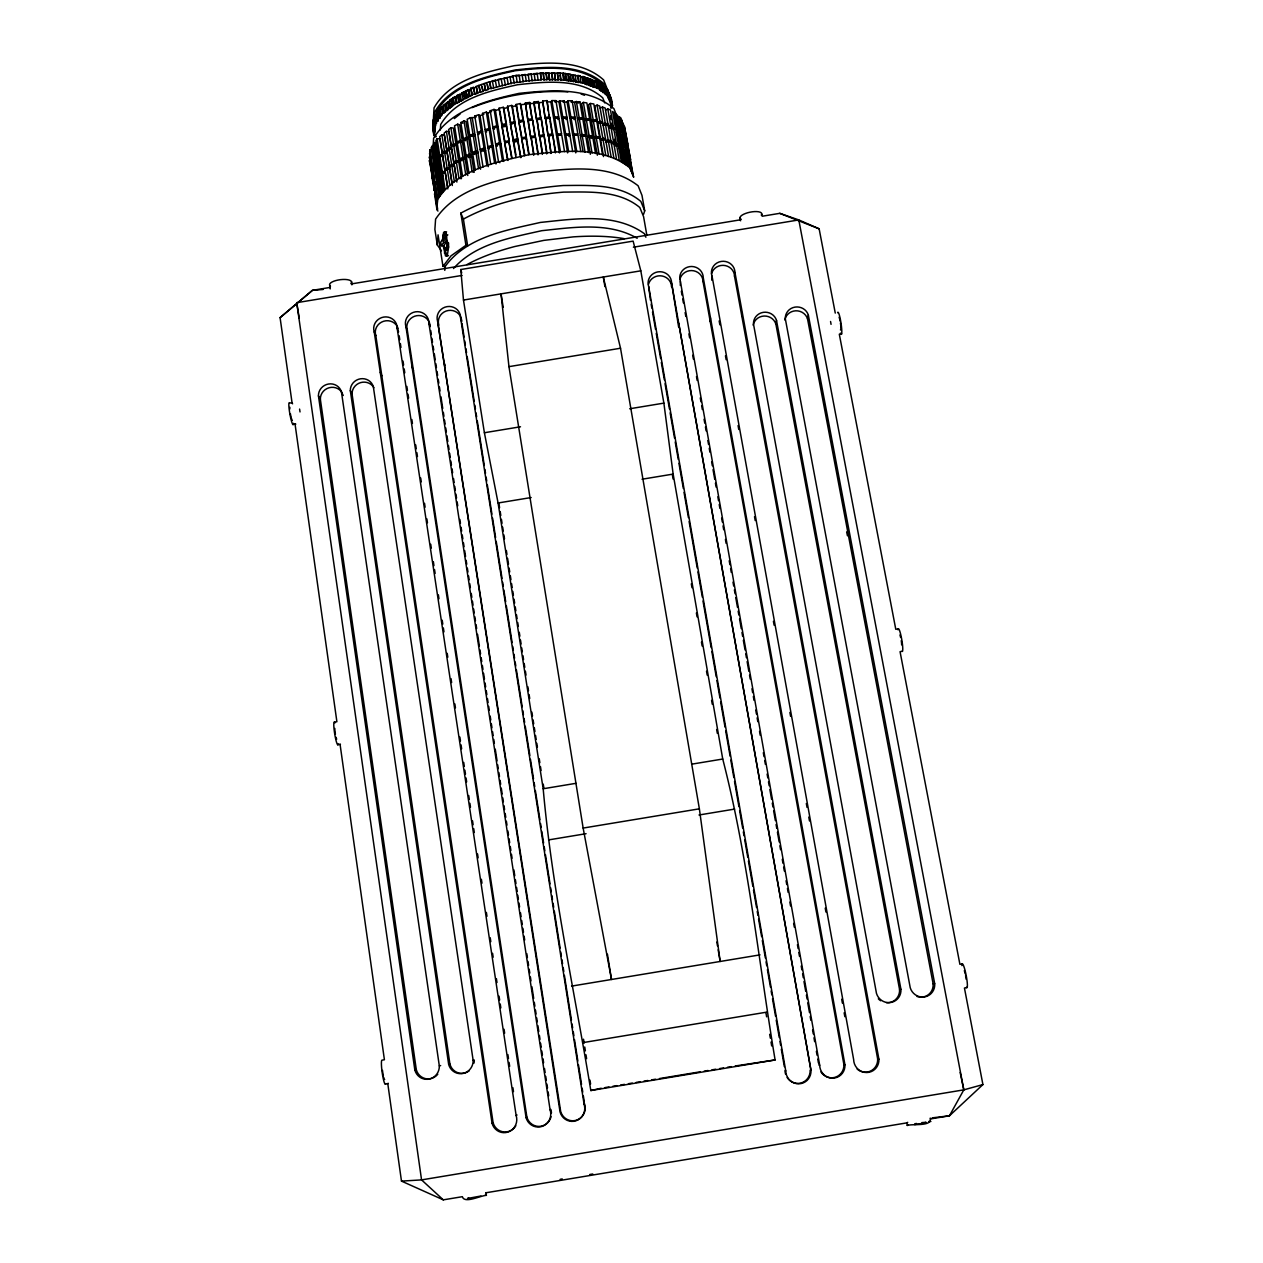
<?xml version="1.0" encoding="UTF-8"?>
<svg xmlns="http://www.w3.org/2000/svg" width="1263" height="1263" viewBox="0 0 1263 1263"><rect width="100%" height="100%" fill="white"/><g stroke="black" fill="none" stroke-linecap="round" stroke-linejoin="round"><path stroke-width="1.5" d="M447.086 241.17L446.376 249.742L445.002 250.058L443.692 245.701L447.086 241.17L443.613 242.638L441.292 245.748L443.692 245.701M785.602 1074.182A12.867 12.519 70 0 1 785.033 1070.519L785.744 1070.85A12.946 12.598 70 0 0 798.8 1083.812A12.946 12.598 70 0 0 810.988 1070.44L671.569 282.865A11.762 11.241 -2.9 0 0 657.865 271.877A11.762 11.241 -2.9 0 0 648.693 286.638L650.477 300.326M678.61 326.88L671.569 282.865M680.299 285.438L680.378 281.412A11.762 11.241 -1.2 0 1 689.519 266.651A11.762 11.241 -1.2 0 1 703.254 277.639L844.947 1064.804A12.946 12.583 67.2 0 1 832.791 1078.16A12.946 12.583 67.2 0 1 819.687 1065.214L818.787 1064.93M844.947 1064.804L843.889 1064.504L703.049 281.681L703.254 277.639M432.688 149.634L429.799 149.95L429.704 151.686L432.183 167.553M434.188 124.611L432.956 124.737L432.893 125.968L434.44 135.883L435.624 135.63L433.73 134.667L432.735 128.4L432.814 127.184L434.03 127.058M433.73 134.667L435.104 132.11L433.872 132.252L433.951 131.036L435.182 130.894L435.246 129.679L434.03 129.805L433.035 123.506L433.098 122.274L434.33 122.148M434.172 127.358L433.256 119.811L434.172 127.358L435.403 127.231L434.03 129.805M433.477 117.648L434.062 107.829C450.023 79.853 485.229 72.133 514.373 65.66C543.943 62.487 579.733 58.445 603.635 79.932L607.235 89.041M434.361 117.901L434.725 112.044C450.765 84.116 485.939 76.459 515.099 69.986C544.653 66.813 580.412 62.724 604.361 84.132L607.235 91.394M433.098 146.682L433.619 138.283C451.191 109.376 487.944 100.266 518.967 93.383C550.431 90.005 588.163 86.752 613.881 108.602L617.591 117.98M431.867 172.605L434.33 190.697L434.44 189.055M429.799 149.95L434.772 184.082L432.483 167.063L435.372 166.748M434.251 126.126L435.482 126L435.561 124.769L434.377 124.753L433.383 118.422L435.388 117.143M436.019 117.712L436.382 111.965C452.138 84.589 486.618 77.075 515.209 70.728C544.211 67.618 579.259 63.608 602.767 84.574L604.882 89.926M711.795 280.228L712.064 276.187A11.762 11.225 0.4 0 1 721.157 261.441A11.762 11.225 0.4 0 1 734.94 272.413L878.906 1059.168A12.962 12.567 64.7 0 1 866.781 1072.524A12.962 12.567 64.7 0 1 853.646 1059.578L712.064 276.187M710.248 321.67L710.485 317.834M434.63 190.271L437.014 207.763M437.977 183.309L435.072 183.624L434.961 185.298L437.472 201.275M440.313 130.01L440.692 124.484C456.259 98.056 489.728 90.92 517.53 84.732C545.727 81.716 579.701 77.675 602.719 97.819L604.788 102.935M437.945 211.079L436.887 209.516L437.598 199.475C457.143 169.337 496.501 162.043 529.165 154.639C562.335 151.228 601.914 145.434 629.874 167.805L633.647 177.12M441.466 250.832L437.298 244.99L438.056 234.839L442.981 266.382L445.113 266.54C466.6 236.718 506.81 230.119 540.406 222.43C574.554 218.988 614.702 212.231 644.398 233.702L645.898 237.239M444.781 270.377L445.113 266.54M878.906 1059.168L877.659 1058.899L734.561 276.486L734.94 272.413M741.87 316.46L742.297 312.593M470.104 96.335L469.062 89.878L466.015 90.731L467.057 97.204L470.104 96.335L472.315 95.183L470.689 88.299L473.341 87.368L474.967 94.251L477.619 93.32L475.993 86.437L478.645 85.489L480.287 92.388L482.955 91.457L481.314 84.558L483.982 83.611L485.608 90.51L488.292 89.578L486.65 82.663L516.172 75.385L519.156 75.07L520.167 82.142L526.245 80.927L525.155 74.422L522.077 75.322M489.318 81.732L490.96 88.631L513.962 82.6L520.167 82.142M526.245 80.927L541.117 79.885L540.438 72.812L543.264 72.844L543.943 79.916L547.195 79.38L546.105 72.891L548.916 72.922L549.594 79.979L552.831 79.443L551.742 72.97L554.552 73.001L555.231 80.058L558.467 79.506L557.378 73.033L560.188 73.08L560.851 80.122L566.834 79.995L565.729 73.538L563.282 73.143L540.027 73.396L516.078 75.954M528.06 74.675L531.139 73.791L532.149 80.848M529.813 105.571L532.244 120.111L529.718 102.477L525.392 102.95L527.918 120.585L532.654 120.096L538.022 154.844L538.243 153.628L535.496 137.146L531.155 137.635L533.696 155.333M529.513 103.755L529.718 102.477M534.044 74.028L537.122 73.143L538.133 80.201M527.918 120.585L525.392 102.95M886.421 1002.696A12.693 12.362 59.1 0 0 899.556 989.482L775.892 324.149L776.492 320.328A11.746 11.256 3.3 0 0 753.506 324.117L876.475 993.381A12.772 12.425 59 0 0 900.929 989.324L776.492 320.328M538.37 101.529L540.896 119.164L538.37 101.529L534.044 102.003L533.839 103.298L536.57 119.638L541.322 119.148L543.958 134.936L543.737 136.183L539.412 136.657L536.996 119.622L542.364 154.37M532.654 120.096L535.086 137.146L530.744 137.62L528.123 121.832L528.329 120.569L530.744 137.62M536.57 119.638L534.044 102.003M548.063 135.694L545.648 118.675L548.063 135.694L552.389 135.22L552.626 133.973L549.973 118.185L545.206 118.69L542.695 101.056L547.005 100.598L549.531 118.217M541.322 119.148L543.437 134.431M548.3 110.955L547.005 100.598M545.206 118.69L542.695 101.056M544.179 136.183L546.705 153.881L546.926 152.649L544.179 136.183L539.838 136.672L542.585 153.139M549.973 118.185L549.737 119.464L548.916 114.586M548.505 135.709L551.031 153.391L548.505 135.709L552.831 135.22L555.609 151.686M552.831 135.22L555.357 152.902M930.247 1118.087C932.52 1126.912 912.912 1123.549 907.26 1125.444L906.787 1122.886L907.718 1122.333M917.049 996.507A12.709 12.346 56.9 0 0 933.136 983.909L807.546 318.923L808.336 315.071A11.762 11.241 4.9 0 0 785.333 318.86L910.244 987.777A12.788 12.409 56.9 0 0 934.699 983.719L808.336 315.071M611.103 100.377L611.403 99.13L610.203 99.256M610.787 101.64L611.876 107.876L610.676 108.002L612.492 105.382L611.403 99.13M643.609 214.268L644.698 210.826L641.983 195.355L638.115 185.772C608.498 162.611 567.008 168.989 532.149 172.542C497.827 180.356 456.48 187.729 435.593 219.131L434.882 229.456L437.298 244.99M907.26 1125.444L908.192 1124.891M761.778 214.063L762.173 216.241L779.76 213.336L798.8 219.936L963.811 1089.858L949.444 1115.797L930.405 1118.955M434.377 124.753L436.398 123.49L435.04 115.849L437.061 114.57M436.398 123.49L436.872 120.916L438.056 120.916L436.714 113.26L438.735 111.981L434.567 118.438M440.424 109.376L438.387 110.67L439.745 118.343L438.545 118.343L438.056 120.916M439.571 110.67L441.261 108.065L440.203 107.908L441.419 115.754L440.234 115.754L439.745 118.343M441.419 115.754L442.271 114.459L441.213 114.302L445.381 111.949L444.323 111.791L443.297 105.397L447.481 103.013L446.423 102.856L447.434 109.265L448.507 109.423L444.323 111.791M432.293 146.034L431.109 147.834L433.604 163.764L434.804 161.996L432.293 146.034L435.072 146.034M447.812 188.913L439.903 138.772L437.109 138.756L435.893 140.588L438.419 156.628L441.213 156.612L442.445 154.812L439.635 154.828L438.419 156.628M437.203 158.428L436.003 160.212L433.493 144.235L434.693 142.419L437.203 158.428L439.998 158.412M434.993 163.211L433.793 164.995L436.209 180.356L437.408 178.604L434.993 163.211L437.772 163.211M440.203 159.643L437.408 159.643L436.193 161.427L438.624 176.852L441.403 176.836L442.634 175.068L439.824 175.083L438.624 176.852M442.634 156.044L439.84 156.044L438.608 157.843L441.055 173.315L443.85 173.299L445.081 171.531L442.271 171.547L441.055 173.315M440.392 179.82L437.598 179.835L436.398 181.588L438.908 197.612M442.824 176.299L440.029 176.315L438.814 178.083L441.34 194.155M445.271 172.763L442.46 172.778L441.245 174.547L443.787 190.681M438.987 180.341L440.187 178.588L437.408 178.604M540.438 72.812L541.117 79.885M543.264 72.844L543.943 79.916M546.105 72.891L546.768 79.948M551.742 72.97L552.42 80.027M554.552 73.001L555.231 80.058M557.378 73.033L558.041 80.09M444.039 240.207L442.839 240.238L442.855 236.307L443.818 233.481L445.192 233.15L446.502 237.507L443.029 238.975L440.724 242.101L441.292 245.748M556.478 135.22L557.472 133.941L554.804 118.169L553.81 119.48L556.478 135.22L560.551 135.236L561.546 133.941L558.893 118.201L553.604 118.233L550.857 101.908L551.836 100.582L555.909 100.614L558.672 116.938L557.678 118.248M555.909 100.614L554.915 101.956L564.04 100.693L566.819 116.985L565.808 118.296M563.045 102.019L564.04 100.693M553.604 118.233L554.599 116.922L551.836 100.582M567.087 102.05L568.097 100.724L572.155 100.756L574.918 117.033L574.112 119.575L575.139 118.28L569.866 118.312L567.087 102.05L564.387 102.019M442.981 266.382L451.017 255.836L465.936 245.29L467.642 245.89L463.395 219.083L460.837 213.115C492.254 196.065 527.792 188.44 563.172 185.519C589.347 185.377 619.533 183.53 640.862 201.433L644.698 210.826M557.883 119.496L558.893 118.201M572.155 100.756L571.129 102.082L579.859 101.861L582.638 118.106L580.933 119.353L577.428 118.848L574.649 102.603M564.624 135.236L565.635 133.957L562.966 118.217L561.956 119.527L564.624 135.236L568.682 135.252L569.692 133.957L567.024 118.233L561.751 118.28L562.745 116.97L559.983 100.661M566.013 119.543L567.024 118.233M453.496 268.545C475.314 243.743 510.962 237.618 541.764 230.687C573.039 227.403 608.719 221.704 637.168 238.281M569.866 118.312L570.876 117.001L568.097 100.724M564.545 151.623L561.767 135.204L557.678 135.188L556.683 136.483L559.446 152.902M572.692 151.623L569.913 135.22L565.84 135.204L564.829 136.499L567.608 152.886M568.903 136.499L569.913 135.22M572.739 135.252L573.765 133.973L571.081 118.248L570.071 119.559L572.739 135.252L576.796 135.267L577.822 133.973L575.139 118.28M580.822 151.607L578.028 135.22L573.97 135.22L572.96 136.499L575.739 152.886M437.645 321.434L560.077 1112.072A12.946 12.598 -88.6 0 0 575.928 1120.802A12.946 12.598 -88.6 0 0 584.106 1104.304L584.595 1103.799A12.867 12.519 -88.7 0 1 576.465 1120.186A12.867 12.519 -88.7 0 1 560.693 1111.519L437.645 321.434A11.762 11.241 -14.6 0 1 447.086 306.625A11.762 11.241 -14.6 0 1 460.553 317.66L461.658 321.465A11.699 11.193 -14.6 0 0 448.27 310.493A11.699 11.193 -14.6 0 0 438.893 325.223M590.816 1090.537L775.103 1059.957C758.353 959.564 748.217 857.83 722.736 759.031L673.147 474.083L663.88 403.118L640.815 270.835L633.126 241.122L460.79 269.524L463.474 300.057L484.392 432.735L498.08 502.99L543.185 788.759C552.199 890.352 574.333 990.066 590.816 1090.537L601.22 1088.232M966.905 987.634L964.443 988.029L982.914 1084.585L949.444 1115.797L932.173 1117.866M292.558 403.828A11.241 1.342 79.9 0 0 292.037 402.692L280.086 317.644L312.419 290.348L330.006 287.443M280.086 317.644L312.419 290.348L323.107 289.48M526.087 1117.723L526.892 1117.124L407.349 330.432A11.699 11.178 -16.3 0 1 416.774 315.687A11.699 11.178 -16.3 0 1 430.13 326.675L428.836 322.886A11.777 11.241 -16.3 0 0 415.416 311.835A11.777 11.241 -16.3 0 0 405.944 326.659L526.087 1117.723A12.946 12.598 -85.8 0 0 541.906 1126.454A12.946 12.598 -85.8 0 0 550.131 1109.956L550.81 1109.403A12.883 12.519 -85.8 0 1 551.442 1113.05M440.203 107.908L442.808 106.802L443.818 113.196M446.423 102.856L450.607 100.472L449.549 100.314L450.575 106.739L451.633 106.881L451.128 103.677M449.549 100.314L462.479 93.32L463 96.556M447.434 109.265L451.633 106.881M450.575 106.739L454.791 104.34L452.896 97.614L455.927 96.762L456.969 103.203L459.148 102.066L458.374 97.235M454.317 118.58L460.237 113.859M441.892 134.888L439.65 136.672L442.192 152.744L444.687 153.076L446.928 151.323L444.387 135.22L441.892 134.888L444.434 150.992L442.192 152.744M446.392 131.32L444.134 133.104L446.692 149.239L449.186 149.555L451.444 147.787L448.886 131.652L446.392 131.32L448.949 147.471L446.692 149.239M458.864 162.343L456.353 162.027L458.958 178.336L461.453 178.636L453.401 128.068L450.907 127.721L448.649 129.521L451.207 145.703L453.48 143.919L455.975 144.25L453.701 146.019M444.623 152.223L442.382 153.975L444.829 169.495L447.323 169.81L449.581 168.074L447.118 152.555L444.623 152.223L447.086 167.774L444.829 169.495M446.881 150.471L449.139 148.702L451.633 149.034L454.112 164.6L451.838 166.337L449.344 166.037L446.881 150.471L449.375 150.786M456.18 145.482L453.685 145.166L451.412 146.934L453.875 162.548L456.385 162.848M565.729 73.538L565.019 74.091L575.47 75.085L575.865 82.079L575.312 78.859M576.575 81.527L570.987 81.306L570.608 74.312L568.176 73.917L568.555 80.927L566.108 80.548L566.834 79.995M449.344 166.037L451.601 164.285L454.112 164.6M453.875 162.548L456.164 160.78L458.658 161.096M452.343 185.503L449.77 169.305L447.276 169.005L445.034 170.742L447.576 186.924M456.874 182.077L454.301 165.832L451.807 165.532L449.533 167.269L452.107 183.498M456.353 162.027L454.08 163.78L456.669 180.056M568.555 80.927L571.713 80.769M583.127 83.232L582.022 76.806L584.88 77.027L585.985 83.437L580.712 82.837L580.333 75.859L577.901 75.48L578.28 82.458L575.865 82.079M580.333 75.859L574.76 75.638M578.28 82.458L581.438 82.3M578.154 103.14L579.859 101.861M583.364 102.398L581.659 103.661L584.437 119.859L587.942 120.364L589.647 119.117L586.853 102.919L583.364 102.398L586.143 118.611L584.437 119.859M590.342 103.455L588.637 104.718L591.416 120.885L594.905 121.374L596.61 120.143L593.815 103.976L590.342 103.455L593.136 119.638L591.416 120.885M577.428 118.848L579.133 117.585L582.638 118.106M579.338 118.833L577.633 120.096L580.317 135.757L583.822 136.246L585.543 135.015L582.859 119.338L579.338 118.833L582.022 134.51L580.317 135.757M586.364 119.859L584.658 121.106L587.327 136.736L589.047 135.504L592.552 135.994L589.853 120.364L586.364 119.859L589.047 135.504M593.342 120.869L591.637 122.116L594.32 137.714L597.794 138.188L599.515 136.972L596.831 121.374L593.342 120.869L596.041 136.483L594.32 137.714M588.558 152.586L585.748 136.262L582.243 135.773L580.522 137.004L583.017 151.528M595.568 153.533L592.757 137.241L589.253 136.751L587.548 137.983L590.342 154.275M590.831 137.225L592.552 135.994M591.037 138.472L592.757 137.241M602.53 154.465L599.736 138.204L596.247 137.714L594.526 138.946L597.336 155.223M398.603 331.869L397.135 328.112A11.777 11.241 -17.9 0 0 383.731 317.06A11.777 11.241 -17.9 0 0 374.227 331.885L492.081 1123.36A12.962 12.583 -83.2 0 0 507.884 1132.09A12.962 12.583 -83.2 0 0 516.157 1115.592L517.025 1115.008M492.081 1123.36L493.107 1122.728A12.883 12.504 -83.2 0 0 515.809 1125.775M459.148 102.066L457.253 95.325L460.3 94.472L461.327 100.929L463.521 99.777L461.626 93.036L463.821 91.883L476.577 86.847L477.619 93.32M453.922 104.055L456.969 103.203M458.295 101.782L461.327 100.929M462.668 99.493L467.91 97.488L467.389 94.251M457.68 124.184L454.538 125.811L457.111 142.024L459.132 142.656L462.29 141.061L459.685 124.832L457.68 124.184L460.269 140.414L462.29 141.061M460.837 122.558L463.995 120.932L466 121.595L468.62 137.841L465.447 139.451L463.442 138.804L460.837 122.558L462.842 123.221M474.904 117.459L470.341 117.68L467.168 119.306L469.789 135.583L471.794 136.23L474.967 134.62L472.962 133.973L469.789 135.583M457.111 142.024L460.269 140.414M463.442 138.804L466.6 137.209L468.62 137.841M583.916 77.517L584.88 77.027M460.474 141.661L457.317 143.256L459.811 158.901L461.816 159.517L464.973 157.938L462.479 142.293L460.474 141.661L462.968 157.322L464.973 157.938M463.632 140.051L466.805 138.441L468.81 139.088L471.32 154.765L468.147 156.359L466.142 155.728L463.632 140.051L465.637 140.698M475.172 135.867L473.167 135.22L469.978 136.83L472.504 152.539L474.509 153.17L477.698 151.576L475.693 150.944L472.504 152.539M586.758 77.738L585.795 78.227L586.9 84.621L589.742 84.842L588.637 78.432L586.758 77.738L587.863 84.147M587.674 78.922L588.637 78.432M590.516 79.143L589.553 79.632L590.658 86.026L593.484 86.247L592.379 79.853L590.516 79.143L591.621 85.537M591.431 80.327L592.379 79.853M584.185 79.111L585.022 83.926L585.985 83.437M582.022 76.806L596.12 81.258L597.225 87.636L596.262 88.11L599.246 88.41L600.462 89.373L599.325 89.768L607.614 95.104L606.493 95.483L608.892 96.162L609.745 98.135M596.12 81.258L595.157 81.732L599.357 83.011L600.462 89.373M587.958 80.532L588.779 85.331L589.742 84.842M591.7 81.937L592.536 86.721L593.484 86.247M592.536 86.721L597.225 87.636M459.811 158.901L462.968 157.322M466.142 155.728L469.315 154.149L471.32 154.765M462.605 176.473L460 160.148L463.174 158.57L465.179 159.185L467.784 175.51M469.52 155.396L472.141 171.768L474.146 172.368L471.525 156.012L469.52 155.396L466.347 156.975L468.952 173.331M475.346 170.189L472.709 153.802L475.898 152.192L477.903 152.823M468.352 157.607L471.525 156.012M608.592 156.596L599.783 106.076L597.083 105.097L594.826 106.218L597.604 122.337L600.304 123.285L602.577 122.179L599.878 121.232L597.604 122.337M600.209 108.16L602.467 107.039L605.151 108.018L613.944 158.38M605.561 110.102L607.819 108.981L610.487 109.96L613.265 125.968L611.008 127.074L608.34 126.126L610.613 125.021L613.265 125.968M602.783 123.411L600.083 122.464L597.825 123.569L600.509 139.119L603.193 140.051L605.482 138.962L602.783 138.03L600.509 139.119M605.261 123.127L602.988 124.232L605.672 125.179L607.945 124.074L605.261 123.127L602.467 107.039M603.209 125.463L605.466 124.358L608.15 125.305M613.913 143.729L616.17 142.64L613.486 127.2L610.818 126.253L608.561 127.358L611.229 128.289M485.86 1192.588L486.397 1195.335C480.398 1195.587 464.326 1203.986 462.353 1196.693L443.297 1199.85L401.476 1181.11L387.788 1083.701A12.093 1.484 82 0 0 388.104 1083.196M605.687 140.193L602.988 139.262L600.714 140.367L603.525 156.58M608.166 139.877L605.893 140.982L608.577 141.898L610.85 140.809L608.166 139.877L605.466 124.358M606.098 142.214L608.371 141.124L611.055 142.04M611.245 142.814L613.518 141.724L616.17 142.64M611.45 144.045L613.723 142.956L616.391 143.871L619.202 159.991M463.395 219.083C494.212 202.459 529.023 195.007 563.677 192.118C589.316 191.96 618.838 190.097 639.804 207.495L643.577 216.636L646.83 235.155M478.645 85.489L481.314 84.558M483.982 83.611L486.65 82.663M471.731 94.772L474.383 93.841M477.035 92.909L479.703 91.978M482.371 91.031L485.039 90.099M487.707 89.168L490.376 88.221M472.109 107.623C502.421 95.514 535.291 90.083 567.892 91.867M478.803 133.294L477.446 132.378L474.809 116.07L478.645 114.744L480.019 115.675L482.655 131.983L477.651 133.641L480.193 149.381L481.55 150.265M486.508 130.657L485.15 129.742L482.498 113.402L486.35 112.075L487.707 113.007L490.36 129.331L485.339 130.989L487.897 146.745L489.255 147.645M494.212 128.005L492.87 127.089L490.202 110.734L494.07 109.392L495.412 110.339L503.748 161.411L502.406 160.527L499.722 144.045L501.064 144.961M480.019 115.675L482.577 114.791M487.707 113.007L490.265 112.123M599.357 83.011L598.22 83.405L599.42 84.368L600.525 90.731M599.42 84.368L601.756 84.953L602.861 91.299M601.756 84.953L600.62 85.331L601.82 86.294L602.925 92.641M601.82 86.294L604.14 86.863L605.245 93.209M604.14 86.863L603.019 87.258L606.587 90.115L607.677 96.43M607.614 95.104L606.524 88.789L605.324 87.826L604.203 88.221L605.309 94.536M477.446 132.378L481.298 131.068L482.655 131.983M485.15 129.742L489.002 128.416L490.36 129.331M492.87 127.089L496.738 125.747L498.08 126.679L493.075 128.337L495.633 144.108L496.991 145.024M605.403 89.168L606.524 88.789M480.193 149.381L484.045 148.055L485.402 148.955L480.382 150.629L483.034 167.048M487.897 146.745L491.765 145.434L493.123 146.334L488.102 148.008L490.77 164.443M495.633 144.108L499.517 142.798L500.858 143.698L495.838 145.371L498.522 161.822L499.864 162.706M483.034 151.086L485.608 150.218L488.26 166.621M616.754 117.743L619.375 116.843L621.064 118.169L623.843 134.02L622.154 132.726L619.375 116.843M615.381 127.5L612.587 111.507L614.292 112.849L617.086 128.81L615.381 127.5L612.729 128.384L611.797 123.064M612.934 129.6L615.586 128.715L617.291 130.026L619.975 145.419L618.286 144.14L615.586 128.715M616.344 132.22L618.996 131.336L620.686 132.647L623.369 147.992L621.68 146.713L618.996 131.336M618.286 144.14L615.618 145.024L614.607 139.246M615.839 146.255L618.491 145.371L620.196 146.65L622.991 162.706M621.68 146.713L619.028 147.582L618.349 143.745M619.233 148.813L621.885 147.929L623.575 149.208L626.369 165.216M468.762 1198.019L467.515 1198.476L480.966 1195.998M401.476 1181.11L421.558 1179.895L963.811 1089.858L982.914 1084.585M446.597 231.839L444.844 232.281L443.581 240.57L442.382 240.586L443.645 232.297L445.381 231.855L448.57 247.327L447.291 255.615L445.539 256.01L443.218 245.89M445.034 233.466L446.392 233.134M473.136 1060.289L373.343 386.81A11.762 11.256 -20.8 0 0 350.325 390.614L448.649 1064.346A12.772 12.441 -77.4 0 0 473.136 1060.289L474.257 1060.02A12.709 12.362 -77.5 0 1 474.004 1063.099M446.218 250.042L447.576 249.727L448.554 246.917L448.57 242.985L447.37 243.001M448.649 1064.346L449.912 1064.062A12.709 12.362 -77.5 0 0 469.252 1070.787M493.628 87.7L492.302 80.69L495.506 80.548M499.501 86.389L498.175 79.38L501.379 79.237M505.389 85.079L504.063 78.069L507.252 77.927M511.278 83.768L509.952 76.759L513.141 76.617M499.043 108.239L503.29 107.308L503.89 108.46L506.574 124.816L502.327 125.747L501.727 124.611L499.043 108.239L499.643 109.392L495.412 110.339M507.537 106.36L511.783 105.429L512.383 106.581L515.083 122.937L510.82 123.869L507.537 106.36L510.82 123.869M523.592 121.059L519.33 122.006L518.746 120.853L516.03 104.482L520.293 103.534L520.877 104.703L529.039 153.991M503.89 108.46L508.136 107.529M512.383 106.581L516.63 105.65L519.33 122.006M343.252 395.493L341.468 392.067A11.762 11.256 -22.4 0 0 318.45 395.872L414.832 1069.95A12.788 12.425 -75.3 0 0 439.319 1065.893L440.645 1065.593M923.3 1123.186L926.126 1122.318L921.895 1122.602M606.587 90.115L607.787 89.847L608.245 90.999L609.35 97.314L608.135 97.583L608.592 98.719L609.792 98.451L610.25 99.588L609.034 99.856L609.492 100.993L610.692 100.74L611.15 101.861L609.934 102.129L610.392 103.266L611.592 102.998L611.292 105.508L612.492 105.382M607.045 91.268L608.245 90.999M610.25 99.588L609.145 93.304L607.945 93.573L608.845 95.862L610.061 95.593L611.15 101.861M608.403 94.709L609.603 94.457L610.061 95.593M609.303 96.998L610.503 96.73L610.945 97.867L612.034 104.119M434.44 135.883L436.288 136.704M501.727 124.611L505.974 123.679L509.368 141.835L504.711 142.908L507.41 159.391M510.22 122.732L514.483 121.801L517.893 139.972L513.236 141.046L515.951 157.528M518.746 120.853L523.008 119.922L523.798 122.322M501.932 125.858L505.121 142.766L504.505 141.661L501.932 125.858L506.179 124.926L509.368 141.835M510.441 123.995L513.631 140.903L513.031 139.783L510.441 123.995L514.688 123.048L517.893 139.972M518.951 122.116L522.14 139.041L521.572 137.92L518.951 122.116L523.214 121.169L526.403 138.093L521.777 139.183L524.492 155.665M502.532 126.995L506.779 126.063M504.505 141.661L508.768 140.73M513.031 139.783L517.293 138.851M521.572 137.92L525.834 136.988M513.236 141.046L513.836 142.166L518.098 141.219L520.814 157.686L517.498 140.114L518.098 141.219M448.507 255.6L446.755 255.979L444.687 247.643M414.832 1069.95L416.301 1069.635A12.725 12.362 -75.3 0 0 437.787 1074.229M914.87 1123.77L916.48 1123.454M560.125 1179.342L562.24 1178.932M921.674 1123.502L914.633 1124.559M605.103 1087.585L608.987 1086.938M612.871 1086.291L616.754 1085.643M620.638 1085.012L624.522 1084.364M628.406 1083.717L632.289 1083.07M636.173 1082.423L640.057 1081.775M643.956 1081.144L647.84 1080.496M651.724 1079.849L655.608 1079.202M659.491 1078.555L700.27 1071.798M704.154 1071.15L708.038 1070.503M711.922 1069.856L715.805 1069.208M719.689 1068.561L723.573 1067.93M727.456 1067.282L731.34 1066.635M735.224 1065.988L775.103 1059.957M486.018 1192.761L906.787 1122.886M351.872 284.838A11.114 3.742 -7.4 0 0 351.856 283.843L740.355 219.825A11.114 3.742 -11.4 0 0 740.639 220.772M443.297 1199.85L421.558 1179.895L296.726 302.678L462.132 275.413M633.394 247.201L798.8 219.936L819.134 228.808L835.269 313.098M463.474 300.057L640.815 270.835M607.424 954.165L611.497 979.488L583.143 828.07L508.957 366.649L620.528 348.241L699.37 808.825L720.163 961.475L718.158 949.808M292.037 402.692L289.716 403.071A11.241 1.358 79.9 0 0 290.08 415.069A11.241 1.358 79.9 0 0 293.569 423.342M292.716 424.4L295.037 424.021A11.241 1.342 79.9 0 0 295.747 424.036M841.632 333.858L839.311 334.237L895.783 629.29L898.167 628.895M484.392 432.735L520.498 426.783M629.684 408.77L663.88 403.118M498.08 502.99L531.155 497.543M642.03 479.23L673.147 474.083M334.506 722.12L336.889 721.726L295.037 424.021M337.679 744.696L340.063 744.302A11.525 1.421 81 0 0 340.442 744.27M902.461 651.282L900.061 651.676L959.896 964.3L962.359 963.89M543.185 788.759L576.007 783.313M691.84 764.147L722.736 759.031M583.143 828.07L699.37 808.825M548.552 839.911L586.079 833.691M699.007 814.998L734.64 809.094M571.602 986.103L760.042 954.86M583.238 1042.575L766.767 1012.137M385.326 1084.112L387.788 1083.701M933.136 983.909L934.699 983.719M432.293 165.848L435.182 165.532M434.882 182.409L437.772 182.077M899.556 989.482L900.929 989.324M530.949 136.372L535.291 135.883M539.633 135.409L543.958 134.936M548.3 134.446L552.626 133.973M520.877 104.703L542.459 102.35M433.177 121.043L434.409 120.916M433.035 123.506L434.267 123.379M432.893 125.968L434.109 125.826M432.735 128.4L433.967 128.273M528.123 119.322L532.449 118.848M536.775 118.359L541.101 117.885M545.427 117.412L549.752 116.938M928.605 1121.497L930.894 1121.512M444.323 252.979L445.523 252.947M443.992 247.532L445.192 247.501M446.613 234.871L447.828 234.855M446.218 235.676L447.418 235.66M434.804 161.996L437.582 161.98M557.472 133.941L561.546 133.941M565.635 133.957L569.692 133.957M573.765 133.973L577.822 133.973M435.04 115.849L436.224 115.864M554.599 116.922L558.672 116.938M562.745 116.97L566.819 116.985M570.876 117.001L574.918 117.033M436.714 113.26L437.898 113.275M546.784 101.877L550.857 101.908M541.527 79.301L544.369 79.332M547.195 79.38L550.021 79.411M552.831 79.443L555.657 79.474M558.467 79.506L561.277 79.553M485.292 1195.13L486.397 1195.335M447.086 167.774L449.581 168.074M444.434 150.992L446.928 151.323M448.949 147.471L451.444 147.787M582.022 134.51L585.543 135.015M596.041 136.483L599.515 136.972M443.297 105.397L444.371 105.539M586.143 118.611L589.647 119.117M593.136 119.638L596.61 120.143M460 160.148L462.021 160.764M472.709 153.802L474.714 154.418M452.896 97.614L453.749 97.914M457.253 95.325L458.106 95.625M461.626 93.036L462.479 93.32M467.057 97.204L467.91 97.488M466.015 90.731L466.868 91.031M581.012 93.983L584.548 95.278M585.022 83.926L586.9 84.621M588.779 85.331L590.658 86.026M779.76 213.336L819.134 228.808M480.382 150.629L481.756 151.528M485.608 150.218L484.25 149.318L486.902 165.737M488.102 148.008L489.46 148.908M495.838 145.371L497.196 146.271M477.651 133.641L479.009 134.541M485.339 130.989L486.697 131.905M493.075 128.337L494.417 129.252M474.809 116.07L476.183 117.001M498.285 127.926L496.943 127.01L499.517 142.798M482.498 113.402L483.855 114.349M490.202 110.734L491.56 111.681M470.689 88.299L472.315 95.183M473.341 87.368L474.967 94.251M435.467 195.276L434.504 193.823L436.966 209.658M435.277 194.076L431.93 177.436L432.909 178.92M432.72 177.72L429.278 160.512L430.257 162.011M433.446 129.615L434.125 130.705M318.45 395.872L320.36 399.266L416.301 1069.635M504.711 142.908L508.01 160.48M521.777 139.183L524.776 154.923M526.624 139.356L526.039 138.235L528.771 154.733M516.03 104.482L516.63 105.65M350.325 390.614L352.061 394.04L449.912 1064.062M380.242 372.301L381.821 375.837L493.107 1122.728M374.227 331.885L375.821 335.626L381.821 375.837M609.145 93.304L608.703 92.152L609.792 98.451M412.07 367.059L413.475 370.612M405.944 326.659L407.349 330.432M443.897 361.802L445.113 365.402M460.79 269.524L461.721 272.966M620.528 348.241L603.288 277.007L604.914 286.606M846.652 531.897L847.457 535.765M960.164 1072.492L963.811 1089.858M739.96 217.646L740.355 219.825M719.152 320.928L719.863 324.812M725.451 355.819L726.162 359.702M738.066 425.584L738.76 429.467M754.516 516.678L755.211 520.545M773.414 621.333L774.124 625.201M789.88 712.411L790.575 716.295M806.331 803.505L807.025 807.373M808.778 817.066L809.488 820.95M825.228 908.16L825.939 912.028M841.695 999.238L842.389 1003.122M844.142 1012.815L844.836 1016.683M680.378 281.412L819.687 1065.214M681.325 291.248L682.02 295.132M682.699 298.999L683.394 302.883M685.114 312.577L685.809 316.46M688.903 333.906L689.598 337.789M692.692 355.235L693.387 359.118M696.481 376.563L697.176 380.447M700.27 397.892L700.965 401.776M701.66 405.644L702.339 409.528M704.059 419.221L704.754 423.105M705.449 426.973L706.128 430.857M707.848 440.55L708.543 444.434M709.238 448.302L709.917 452.186M711.637 461.879L712.332 465.763M713.027 469.647L714.747 479.34M715.426 483.208L716.121 487.092M717.842 496.785L718.536 500.669M719.215 504.537L719.91 508.421M721.631 518.114L722.325 521.998M723.02 525.866L723.699 529.75M725.42 539.443L726.114 543.327M729.209 560.772L729.903 564.656M730.598 568.524L731.277 572.407M732.998 582.101L733.692 585.985M734.387 589.853L735.066 593.736M735.761 597.62L737.481 607.314M738.176 611.181L738.855 615.065M739.55 618.949L741.27 628.642M741.965 632.51L742.644 636.394M743.339 640.278L745.059 649.971M745.754 653.855L746.433 657.723M747.128 661.607L748.848 671.3M749.543 675.184L750.222 679.052M751.959 688.745L752.637 692.629M753.332 696.513L754.027 700.381M755.748 710.074L756.426 713.958M757.121 717.842L757.816 721.71M759.537 731.403L760.215 735.287M763.326 752.732L764.004 756.616M764.699 760.5L765.394 764.368M767.115 774.061L767.793 777.945M768.488 781.829L769.183 785.697M769.862 789.58L771.582 799.274M772.277 803.157L772.972 807.025M773.651 810.909L775.371 820.603M776.066 824.486L776.761 828.354M777.44 832.238L779.176 841.932M779.855 845.815L780.55 849.683M782.271 859.393L782.965 863.26M783.644 867.144L784.339 871.012M786.06 880.721L786.754 884.589M787.433 888.473L788.128 892.357M789.849 902.05L790.543 905.918M793.638 923.379L794.332 927.247M797.427 944.708L798.121 948.576M798.8 952.46L799.495 956.344M801.216 966.037L801.91 969.905M802.589 973.789L803.284 977.673M803.978 981.54L805.699 991.234M806.394 995.118L807.073 999.001M807.767 1002.869L809.488 1012.563M810.183 1016.447L810.862 1020.33M812.583 1030.024L813.277 1033.892M813.972 1037.776L814.651 1041.659M816.372 1051.353L817.066 1055.221M817.761 1059.104L818.44 1062.988M678.689 323.091L810.988 1070.44M627.758 143.666L624.396 126.411L630.616 159.991L627.348 143.319M633.584 176.978L630.221 159.691L632.984 175.494M626.527 140.556L623.148 123.237L629.4 156.944L626.116 140.209M632.384 173.994L628.99 156.628L631.768 172.494M625.296 137.43L621.901 120.048L628.169 153.881L624.885 137.067M631.168 170.979L627.758 153.549L630.553 169.463M629.732 167.695L626.937 151.749L625.264 150.486L628.058 166.463M648.693 286.638L785.744 1070.85M651.155 304.209L651.834 308.093M652.513 311.961L655.56 329.422M656.239 333.306L660.644 358.534M661.323 362.402L664.37 379.863M665.048 383.747L669.453 408.975M670.132 412.843L674.537 438.072M675.216 441.955L678.263 459.416M678.941 463.284L683.346 488.513M684.025 492.396L688.43 517.609M689.109 521.493L697.239 568.05M697.918 571.934L702.339 597.146M703.002 601.03L711.148 647.587M711.827 651.471L716.232 676.7M716.91 680.583L719.957 698.029M720.636 701.912L725.041 727.141M725.72 731.024L730.125 756.237M730.803 760.121L733.85 777.582M734.529 781.465L738.934 806.678M739.613 810.562L742.66 828.023M743.339 831.907L744.018 835.774M744.696 839.658L747.743 857.119M748.422 861.003L752.827 886.216M753.506 890.099L756.569 907.56M757.232 911.444L757.911 915.328M758.589 919.196L761.652 936.657M762.315 940.54L765.378 958.001M766.057 961.885L766.736 965.769M767.415 969.637L770.462 987.098M771.14 990.981L771.819 994.865M772.498 998.749L775.545 1016.21M776.224 1020.078L779.271 1037.539M779.95 1041.422L780.629 1045.306M781.308 1049.19L784.355 1066.651M621.885 147.929L624.68 163.969M610.503 96.73L612.192 106.629M609.603 94.457L610.692 100.74M618.491 145.371L621.301 161.459M610.739 102.382L611.292 105.508M607.787 89.847L608.892 96.162M608.04 95.578L608.592 98.719M610.566 115.959L611.181 119.511M605.324 87.826L606.429 94.157M672.421 475.125L673.084 479.009M691.319 583.853L691.998 587.737M696.387 612.981L697.065 616.865M701.454 642.093L702.133 645.977M706.522 671.221L707.201 675.105M711.59 700.349L712.269 704.233M716.658 729.477L717.337 733.361M765.962 1012.942L766.641 1016.826M769.672 1034.302L770.351 1038.186M771.03 1042.07L771.693 1045.953M607.819 108.981L610.613 125.021M610.818 126.253L613.518 141.724M613.723 142.956L616.533 159.106M602.956 85.916L604.046 92.246M600.557 83.974L601.662 90.336M598.141 82.048L599.246 88.41M608.371 141.124L611.181 157.307M597.02 82.427L598.125 88.805M594.257 80.548L595.362 86.942M593.294 81.037L594.399 87.415M597.083 105.097L599.878 121.232M600.083 122.464L602.783 138.03M602.988 139.262L605.798 155.507M596.247 137.714L599.057 154.007M582.985 76.317L584.09 82.742M589.253 136.751L592.063 153.06M577.901 75.48L579.007 81.906M573.055 74.706L574.144 81.148M572.328 75.259L573.434 81.7M576.354 101.34L579.133 117.585M582.243 135.773L585.037 152.128M570.166 76.475L570.718 79.695M716.831 942.024L717.495 945.924M568.176 73.917L569.281 80.374M565.287 75.701L565.84 78.922M573.97 135.22L576.765 151.607M563.282 73.143L564.387 79.601M562.572 73.696L563.661 80.153M560.03 75.275L560.851 80.122M565.84 135.204L568.618 151.623M558.988 101.987L561.751 118.28M548.774 75.133L549.594 79.979M557.678 135.188L560.456 151.639M550.037 121.216L552.389 135.22M534.138 73.475L535.133 80.532M528.155 74.107L529.15 81.164M522.156 74.754L523.15 81.811M531.155 137.635L533.902 154.118M516.172 75.385L517.167 82.458M520.293 103.534L523.008 119.922M512.889 76.096L514.215 83.121M507 77.422L508.326 84.432M511.783 105.429L514.483 121.801M513.836 142.166L515.936 154.954M501.127 78.732L502.453 85.726M511.973 157.717L508.973 141.977L511.689 158.459M503.29 107.308L505.974 123.679M495.238 80.043L496.564 87.036M499.943 111.207L502.327 125.747M296.726 302.678L299.268 318.244M489.902 82.142L490.96 88.631M494.07 109.392L496.738 125.747M487.486 84.716L488.023 87.952M484.566 84.021L485.608 90.51M493.123 146.334L490.565 130.578L489.207 129.663L491.765 145.434M495.996 164.016L493.328 147.582L491.97 146.682L494.638 163.132M482.166 86.594L482.955 91.457M486.35 112.075L489.002 128.416M479.23 85.9L480.287 92.388M485.402 148.955L482.861 133.231L481.487 132.315L484.045 148.055M478.645 114.744L481.298 131.068M468.21 89.578L469.252 96.051M503.195 307.319L501.032 293.869L508.957 366.649M472.346 118.343L480.54 169.21M470.341 117.68L472.962 133.973M473.167 135.22L475.693 150.944M475.898 152.192L478.535 168.611M464.673 92.183L465.715 98.64M463.821 91.883L464.863 98.34M463.995 120.932L466.6 137.209M466.805 138.441L469.315 154.149M459.432 94.188L460.474 100.63M455.075 96.477L456.101 102.919M463.174 158.57L465.779 174.91M452.186 99.193L453.212 105.618M451.112 99.035L452.138 105.46M449.044 101.735L450.07 108.16M447.986 101.577L448.996 108.002M450.907 127.721L453.48 143.919M453.685 145.166L456.164 160.78M445.918 104.276L446.944 110.686M444.86 104.119L445.871 110.528M460.837 213.115L465.936 245.29M449.139 148.702L451.601 164.285M451.807 165.532L454.38 181.777M441.75 106.66L442.76 113.054M439.224 109.36L440.234 115.754M447.276 169.005L449.833 185.219M437.551 111.965L438.545 118.343M498.964 503.763L499.58 507.663M500.195 511.547L500.811 515.446M501.427 519.346L502.043 523.229M502.658 527.129L503.274 531.028M503.89 534.912L504.505 538.812M506.352 550.494L506.968 554.394M507.584 558.278L508.5 564.119M509.115 568.018L509.731 571.918M510.347 575.802L510.962 579.701M511.578 583.585L512.194 587.484M512.81 591.384L513.425 595.268M514.041 599.167L514.657 603.067M515.272 606.95L515.872 610.85M516.488 614.749L517.104 618.633M517.719 622.533L518.335 626.432M519.267 632.274L519.882 636.157M520.498 640.057L521.114 643.956M521.714 647.84L522.329 651.74M522.945 655.639L523.561 659.523M524.177 663.422L524.792 667.322M525.408 671.206L526.024 675.105M527.871 686.788L528.487 690.687M529.102 694.571L529.718 698.471M531.865 712.095L532.481 715.995M533.097 719.894L533.712 723.778M534.328 727.677L534.944 731.577M535.559 735.461L536.175 739.36M536.791 743.26L537.407 747.143M539.254 758.826L539.854 762.726M540.469 766.625L541.085 770.509M543.248 784.149L543.864 788.033M583.522 1039.212L584.138 1043.112M584.753 1046.995L585.369 1050.895M585.985 1054.794L586.6 1058.678M589.979 1080.102L590.595 1084.001M435.877 114.554L436.872 120.916M434.204 117.143L435.482 126M434.583 123.727L435.325 128.447M437.109 138.756L439.635 154.828M439.84 156.044L442.271 171.547M442.46 172.778L445.018 188.929M434.677 127.752L435.182 130.894M433.098 122.274L434.093 128.589M434.614 133.846L435.104 136.972M432.956 124.737L433.951 131.036M432.814 127.184L433.793 133.468M437.408 159.643L439.824 175.083M440.029 176.315L442.555 192.418M461.974 323.423L464.105 337.047M464.721 340.931L465.337 344.831M465.952 348.714L466.552 352.614M467.168 356.498L474.209 401.255M474.809 405.155L475.425 409.038M476.04 412.938L476.656 416.837M477.256 420.721L484.297 465.479M484.897 469.378L485.513 473.262M486.129 477.161L486.744 481.045M487.344 484.945L491.939 514.136M492.554 518.019L495.601 537.485M496.217 541.385L502.027 578.359M502.642 582.243L503.258 586.143M503.858 590.026L505.705 601.709M506.305 605.593L512.115 642.567M512.731 646.467L513.346 650.35M513.946 654.25L514.562 658.149M515.178 662.033L515.793 665.933M516.393 669.816L522.203 706.791M522.819 710.69L523.435 714.574M524.05 718.473L524.65 722.357M525.266 726.257L529.86 755.448M530.46 759.331L533.523 778.797M534.138 782.697L534.754 786.581M535.354 790.48L539.948 819.671M540.564 823.555L541.164 827.454M541.78 831.338L543.611 843.021M544.227 846.905L544.842 850.804M545.442 854.688L550.037 883.879M550.652 887.778L551.252 891.662M551.868 895.562L552.484 899.461M553.099 903.345L553.699 907.244M554.315 911.128L560.125 948.103M560.74 952.002L561.356 955.886M561.956 959.785L562.572 963.669M563.187 967.569L563.803 971.452M564.403 975.352L571.444 1020.109M572.044 1024.009L572.66 1027.893M573.276 1031.792L573.891 1035.676M574.491 1039.575L577.854 1060.983M578.47 1064.867L581.533 1084.333M582.148 1088.217L582.748 1092.116M583.364 1096L584.28 1101.841M460.553 317.66L584.106 1104.304M437.598 179.835L440.124 195.891M445.476 237.523L446.044 241.186M435.072 183.624L437.582 199.633M432.278 170.458L434.551 187.398L429.594 153.407L431.978 170.931M437.345 202.901L434.851 186.956L437.235 204.527M443.029 238.975L443.613 242.638M437.661 209.326L429.404 156.817L431.772 174.278M430.73 330.559L431.33 334.458M431.93 338.358L432.53 342.241M433.13 346.141L433.73 350.04M434.33 353.924L435.23 359.766M435.83 363.665L436.445 367.565M437.045 371.448L437.645 375.348M438.245 379.247L438.845 383.131M439.445 387.031L440.045 390.93M440.945 396.771L442.745 408.454M443.345 412.338L443.945 416.237M444.544 420.137L445.144 424.021M445.744 427.92L446.344 431.82M446.944 435.703L447.844 441.545M448.444 445.444L449.044 449.344M449.644 453.228L450.244 457.127M450.844 461.027L451.444 464.91M452.043 468.81L452.643 472.709M453.543 478.551L454.143 482.434M454.743 486.334L455.343 490.218M455.943 494.117L456.543 498.017M457.159 501.9L457.759 505.8M459.858 519.425L460.458 523.324M461.058 527.224L461.658 531.107M462.258 535.007L462.858 538.906M463.458 542.79L464.058 546.69M464.658 550.589L465.558 556.43M466.158 560.314L466.757 564.214M467.357 568.113L467.957 571.997M468.557 575.896L469.157 579.796M469.757 583.68L470.357 587.579M471.257 593.421L471.857 597.32M472.457 601.204L473.057 605.103M473.657 609.003L474.257 612.887M474.856 616.786L475.456 620.686M476.056 624.569L476.656 628.469M477.556 634.31L479.372 645.993M479.972 649.892L480.572 653.776M481.171 657.676L481.771 661.575M482.371 665.459L482.971 669.358M483.571 673.258L484.471 679.099M485.071 682.983L485.671 686.883M486.271 690.782L486.871 694.666M487.471 698.565L488.071 702.465M488.67 706.349L489.27 710.248M490.17 716.089L490.77 719.973M491.37 723.873L491.97 727.772M492.57 731.656L493.17 735.555M493.77 739.455L494.37 743.339M495.27 749.18L497.069 760.863M497.669 764.762L498.269 768.662M498.869 772.546L499.485 776.445M500.085 780.345L500.685 784.228M501.285 788.128L502.185 793.969M502.785 797.869L503.384 801.752M503.984 805.652L504.584 809.551M505.184 813.435L505.784 817.335M506.384 821.234L506.984 825.118M507.884 830.959L508.484 834.859M509.084 838.758L509.684 842.642M510.284 846.542L510.884 850.441M511.483 854.325L512.083 858.224M513.883 869.907L514.783 875.748M515.383 879.648L515.983 883.532M516.583 887.431L517.183 891.331M517.783 895.214L518.383 899.114M518.982 903.013L519.582 906.897M520.498 912.739L521.098 916.638M521.698 920.538L522.298 924.421M522.898 928.321L523.498 932.22M524.098 936.104L524.698 940.004M526.797 953.628L527.397 957.528M527.997 961.411L528.597 965.311M529.197 969.21L529.797 973.094M530.397 976.994L530.997 980.893M531.897 986.735L533.696 998.417M534.296 1002.301L534.896 1006.201M535.496 1010.1L536.096 1013.984M536.696 1017.883L537.296 1021.783M537.896 1025.667L538.796 1031.508M539.396 1035.407L539.996 1039.307M540.596 1043.191L541.211 1047.09M541.811 1050.99L542.411 1054.873M543.011 1058.773L543.611 1062.672M544.511 1068.514L545.111 1072.398M545.711 1076.297L546.311 1080.197M546.911 1084.08L547.511 1087.98M548.11 1091.879L548.71 1095.763M428.836 322.886L550.131 1109.956M399.187 335.769L399.771 339.668M400.371 343.552L400.955 347.451M403.023 361.092L403.607 364.991M404.192 368.891L404.791 372.774M406.844 386.415L407.444 390.314M408.028 394.214L408.612 398.098M411.849 419.537L412.448 423.437M415.685 444.86L416.269 448.76M416.869 452.643L417.453 456.543M420.69 477.982L421.289 481.866M424.526 503.306L425.11 507.205M426.878 518.888L427.462 522.787M430.715 544.211L431.299 548.11M433.367 561.751L433.951 565.635M434.535 569.534L435.135 573.434M438.372 594.857L438.956 598.757M442.192 620.18L442.792 624.08M443.376 627.979L443.96 631.879M447.213 653.303L447.797 657.202M451.033 678.626L451.633 682.525M454.869 703.949L455.454 707.848M459.874 737.071L460.458 740.971M461.058 744.87L461.642 748.77M463.71 762.394L464.295 766.294M464.879 770.193L465.479 774.093M466.063 777.976L466.647 781.876M468.715 795.516L469.299 799.416M469.899 803.315L470.483 807.199M472.536 820.839L473.136 824.739M473.72 828.639L474.304 832.522M477.556 853.962L478.14 857.861M481.377 879.285L481.977 883.184M486.381 912.407L486.981 916.291M490.218 937.73L490.802 941.63M492.57 953.312L493.17 957.212M496.406 978.636L496.991 982.535M499.059 996.175L499.643 1000.059M500.243 1003.959L500.827 1007.858M504.063 1029.282L504.647 1033.181M507.9 1054.605L508.484 1058.505M509.068 1062.404L509.668 1066.304M512.904 1087.727L513.488 1091.627M397.135 328.112L516.157 1115.592M351.54 281.649L351.856 283.843M329.69 285.249L330.227 288.911M341.468 392.067L439.319 1065.893M340.063 744.302L384.41 1059.752L381.963 1060.162A12.093 1.5 82.1 0 0 382.389 1073.992A12.093 1.5 82.1 0 0 385.641 1083.607M466.947 264.599A109.028 35.885 -9.4 0 1 514.878 246.506L543.832 240.38L573.197 236.891A109.028 35.885 -9.4 0 1 624.238 238.675M330.496 286.117A11.114 3.757 -7.4 0 1 340.457 279.66A11.114 3.757 -7.4 0 1 350.83 283.67M741.239 219.352A11.114 3.757 -11.4 0 1 749.859 212.216A11.114 3.757 -11.4 0 1 761.273 215.12M843.889 1064.504A12.867 12.504 67.3 0 1 820.934 1071.94M679.999 279.06A11.699 11.178 -1.2 0 1 703.049 281.681M877.659 1058.899A12.883 12.504 64.7 0 1 857.167 1069.114M711.495 273.866A11.699 11.178 0.5 0 1 734.561 276.486M784.828 319.981A11.683 11.178 5 0 1 807.546 318.923M551.047 1116.729A12.883 12.519 -85.8 0 1 526.892 1117.124M375.821 335.626A11.714 11.178 -17.9 0 1 383.636 321.26A11.714 11.178 -17.9 0 1 398.177 328.664M352.061 394.04A11.699 11.209 -20.8 0 1 373.927 387.741M320.36 399.266A11.699 11.193 -22.5 0 1 342.241 392.967M592.773 1174.006A17.429 1.089 -9.6 0 1 589.821 1174.464M384.662 1079.455A7.404 0.916 82.1 0 1 383.731 1077.434M383.368 1075.95A7.404 0.916 82.1 0 1 382.5 1070.393M338.295 743.875A11.525 1.437 81 0 1 334.632 733.456A11.525 1.437 81 0 1 334.995 722.878M336.684 739.187A6.331 0.789 81 0 1 336.053 737.245M335.421 734.245A6.331 0.789 81 0 1 334.821 728.435M292.353 420.326A6.71 0.805 79.9 0 1 291.437 418.369M291.058 416.979A6.71 0.805 79.9 0 1 290.379 413.664M289.811 409.007A6.71 0.805 79.9 0 1 289.89 407.333M300.026 411.943A11.241 1.295 80 0 1 299.584 409.07M839.106 317.218A6.868 0.868 81.3 0 1 840.132 321.181M840.432 322.933A6.868 0.868 81.3 0 1 840.416 329.911M897.93 629.779A11.509 1.516 80.3 0 1 901.514 638.178A11.509 1.516 80.3 0 1 902.066 651.376M899.935 634.973A6.331 0.837 80.3 0 1 900.63 637.468M901.245 640.657A6.331 0.837 80.3 0 1 901.656 644.888M961.885 965.611A12.077 1.579 79.1 0 1 965.895 974.01A12.077 1.579 79.1 0 1 966.416 987.256M830.549 321.481A11.225 1.374 81.3 0 1 831.054 324.354M837.59 312.719A11.225 1.421 81.3 0 1 841.174 324.165A11.225 1.421 81.3 0 1 840.432 333.132M964.332 970.647A7.215 0.931 79.1 0 1 965.169 973.789M965.564 975.62A7.215 0.931 79.1 0 1 966.116 979.188M810.136 1070.108A12.867 12.519 70 0 1 787.165 1077.544M648.503 284.254A11.699 11.178 -2.9 0 1 671.537 286.875M753.174 325.191A11.683 11.193 3.3 0 1 775.892 324.149M880.69 1000.754A12.693 12.362 59.1 0 1 878.322 998.796M626.732 150.534L625.043 149.255L622.375 133.941L624.048 135.236L626.732 150.534M620.465 131.431L618.775 130.121L615.997 114.191L617.702 115.517L620.465 131.431"/></g></svg>
